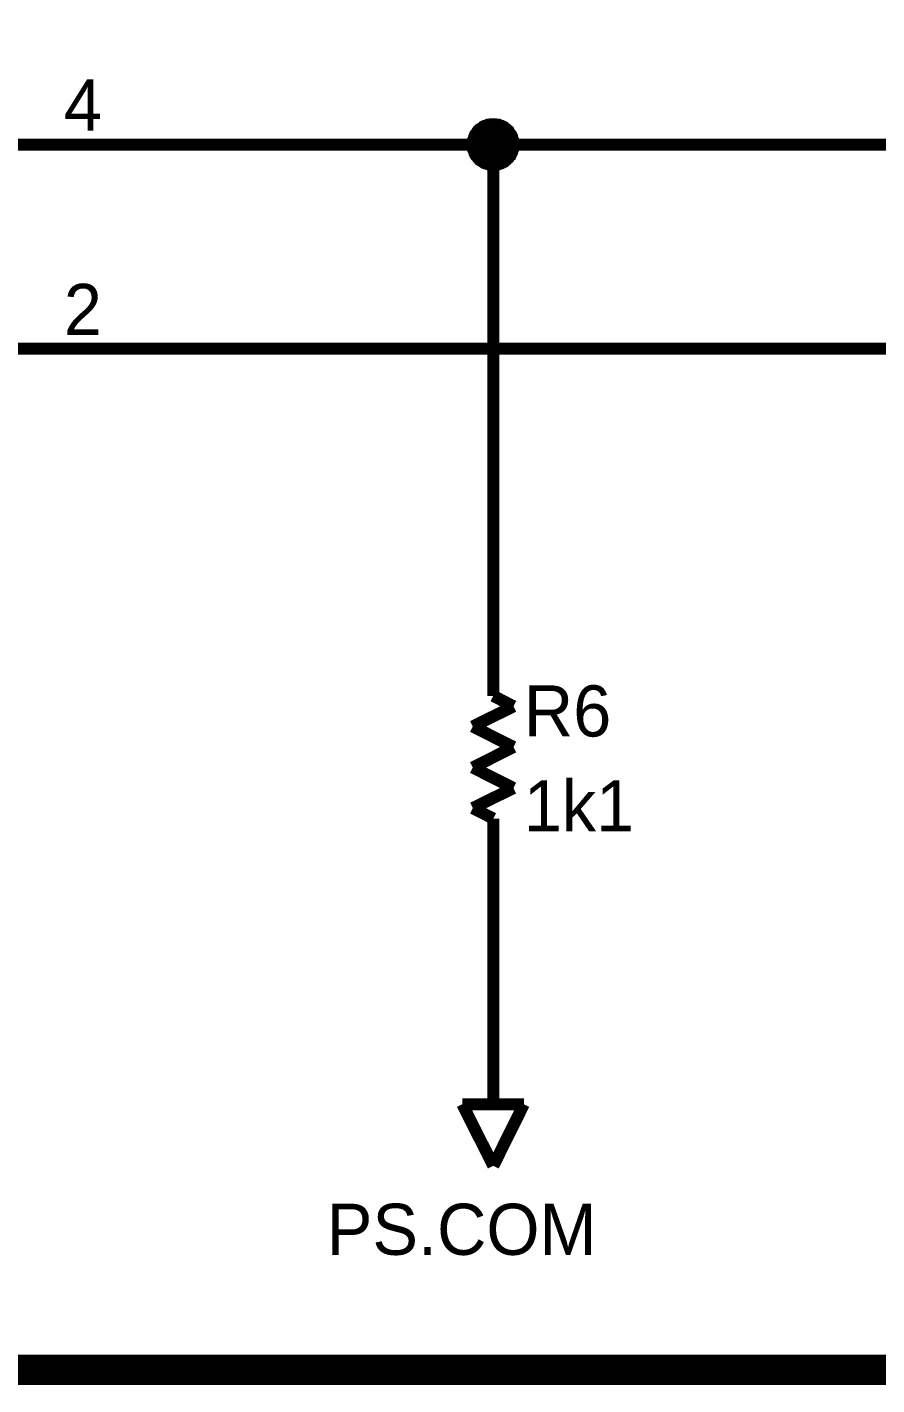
# Model space of a CAD drawing. Header units: inches. Extents: x 0 to 11, y 0 to 8.5.
# Drawn here: x 2.844 to 3.676, y 6.285 to 7.615 of the extents above; entities that cross this region are included whole.
import ezdxf

# ---------------------------------------------------------------- set-up
doc = ezdxf.new("R2010")
doc.units = ezdxf.units.IN
doc.header["$MEASUREMENT"] = 0
doc.layers.add('Sheet', color=255, linetype='Continuous')

msp = doc.modelspace()

# ---------------------------------------------------------------- linework, layer by layer
at = {"layer": 'Sheet', "const_width": 0.0295}
msp.add_lwpolyline([(0.6013, 7.8999), (5.6001, 7.8999), (5.6001, 6.2999), (0.6013, 6.2999), (0.6013, 7.8999)], close=True, dxfattribs=at)
at = {"layer": 'Sheet'}
for points, const_width in [([(3.2807, 7.4996), (3.2807, 7.5005), (3.2807, 7.5018), (3.2811, 7.5027), (3.2811, 7.5036), (3.2811, 7.5045), (3.2816, 7.5054), (3.282, 7.5068), (3.2825, 7.5076), (3.2825, 7.5085), (3.2829, 7.5094), (3.2834, 7.5099), (3.2843, 7.5108), (3.2847, 7.5117), (3.2852, 7.5126), (3.2861, 7.513), (3.2865, 7.5139), (3.2874, 7.5144), (3.2878, 7.5152), (3.2887, 7.5157), (3.2896, 7.5161), (3.2905, 7.517), (3.291, 7.5175), (3.2919, 7.5179), (3.2928, 7.5179), (3.2937, 7.5184), (3.295, 7.5188), (3.2959, 7.5193), (3.2968, 7.5193), (3.2977, 7.5193), (3.2986, 7.5197), (3.2999, 7.5197), (3.3008, 7.5197)], 0.0118), ([(3.2807, 7.4996), (3.2807, 7.5005), (3.2807, 7.5018), (3.2811, 7.5027), (3.2811, 7.5036), (3.2811, 7.5045), (3.2816, 7.5054), (3.282, 7.5068), (3.2825, 7.5076), (3.2825, 7.5085), (3.2829, 7.5094), (3.2834, 7.5099), (3.2843, 7.5108), (3.2847, 7.5117), (3.2852, 7.5126), (3.2861, 7.513), (3.2865, 7.5139), (3.2874, 7.5144), (3.2878, 7.5152), (3.2887, 7.5157), (3.2896, 7.5161), (3.2905, 7.517), (3.291, 7.5175), (3.2919, 7.5179), (3.2928, 7.5179), (3.2937, 7.5184), (3.295, 7.5188), (3.2959, 7.5193), (3.2968, 7.5193), (3.2977, 7.5193), (3.2986, 7.5197), (3.2999, 7.5197), (3.3008, 7.5197)], 0.0118), ([(3.2807, 7.4996), (3.2807, 7.5005), (3.2807, 7.5018), (3.2811, 7.5027), (3.2811, 7.5036), (3.2811, 7.5045), (3.2816, 7.5054), (3.282, 7.5068), (3.2825, 7.5076), (3.2825, 7.5085), (3.2829, 7.5094), (3.2834, 7.5099), (3.2843, 7.5108), (3.2847, 7.5117), (3.2852, 7.5126), (3.2861, 7.513), (3.2865, 7.5139), (3.2874, 7.5144), (3.2878, 7.5152), (3.2887, 7.5157), (3.2896, 7.5161), (3.2905, 7.517), (3.291, 7.5175), (3.2919, 7.5179), (3.2928, 7.5179), (3.2937, 7.5184), (3.295, 7.5188), (3.2959, 7.5193), (3.2968, 7.5193), (3.2977, 7.5193), (3.2986, 7.5197), (3.2999, 7.5197), (3.3008, 7.5197)], 0.0118), ([(3.2807, 7.4996), (3.2807, 7.5005), (3.2807, 7.5018), (3.2811, 7.5027), (3.2811, 7.5036), (3.2811, 7.5045), (3.2816, 7.5054), (3.282, 7.5068), (3.2825, 7.5076), (3.2825, 7.5085), (3.2829, 7.5094), (3.2834, 7.5099), (3.2843, 7.5108), (3.2847, 7.5117), (3.2852, 7.5126), (3.2861, 7.513), (3.2865, 7.5139), (3.2874, 7.5144), (3.2878, 7.5152), (3.2887, 7.5157), (3.2896, 7.5161), (3.2905, 7.517), (3.291, 7.5175), (3.2919, 7.5179), (3.2928, 7.5179), (3.2937, 7.5184), (3.295, 7.5188), (3.2959, 7.5193), (3.2968, 7.5193), (3.2977, 7.5193), (3.2986, 7.5197), (3.2999, 7.5197), (3.3008, 7.5197)], 0.0118), ([(3.3008, 7.5197), (3.3008, 7.5197)], 0.0118), ([(3.3008, 7.5197), (3.3017, 7.5197), (3.3026, 7.5197), (3.3039, 7.5193), (3.3048, 7.5193), (3.3057, 7.5193), (3.3066, 7.5188), (3.3075, 7.5184), (3.3084, 7.5179), (3.3093, 7.5179), (3.3102, 7.5175), (3.3111, 7.517), (3.3115, 7.5161), (3.3124, 7.5157), (3.3133, 7.5152), (3.3138, 7.5144), (3.3147, 7.5139), (3.3151, 7.513), (3.316, 7.5126), (3.3164, 7.5117), (3.3169, 7.5108), (3.3178, 7.5099), (3.3182, 7.5094), (3.3187, 7.5085), (3.3191, 7.5076), (3.3191, 7.5068), (3.3196, 7.5054), (3.32, 7.5045), (3.32, 7.5036), (3.32, 7.5027), (3.3205, 7.5018), (3.3205, 7.5005), (3.3205, 7.4996)], 0.0118), ([(3.3008, 7.5197), (3.3008, 7.5197)], 0.0118), ([(3.3008, 7.5197), (3.3017, 7.5197), (3.3026, 7.5197), (3.3039, 7.5193), (3.3048, 7.5193), (3.3057, 7.5193), (3.3066, 7.5188), (3.3075, 7.5184), (3.3084, 7.5179), (3.3093, 7.5179), (3.3102, 7.5175), (3.3111, 7.517), (3.3115, 7.5161), (3.3124, 7.5157), (3.3133, 7.5152), (3.3138, 7.5144), (3.3147, 7.5139), (3.3151, 7.513), (3.316, 7.5126), (3.3164, 7.5117), (3.3169, 7.5108), (3.3178, 7.5099), (3.3182, 7.5094), (3.3187, 7.5085), (3.3191, 7.5076), (3.3191, 7.5068), (3.3196, 7.5054), (3.32, 7.5045), (3.32, 7.5036), (3.32, 7.5027), (3.3205, 7.5018), (3.3205, 7.5005), (3.3205, 7.4996)], 0.0118), ([(3.3008, 7.5197), (3.3008, 7.5197)], 0.0118), ([(3.3008, 7.5197), (3.3017, 7.5197), (3.3026, 7.5197), (3.3039, 7.5193), (3.3048, 7.5193), (3.3057, 7.5193), (3.3066, 7.5188), (3.3075, 7.5184), (3.3084, 7.5179), (3.3093, 7.5179), (3.3102, 7.5175), (3.3111, 7.517), (3.3115, 7.5161), (3.3124, 7.5157), (3.3133, 7.5152), (3.3138, 7.5144), (3.3147, 7.5139), (3.3151, 7.513), (3.316, 7.5126), (3.3164, 7.5117), (3.3169, 7.5108), (3.3178, 7.5099), (3.3182, 7.5094), (3.3187, 7.5085), (3.3191, 7.5076), (3.3191, 7.5068), (3.3196, 7.5054), (3.32, 7.5045), (3.32, 7.5036), (3.32, 7.5027), (3.3205, 7.5018), (3.3205, 7.5005), (3.3205, 7.4996)], 0.0118), ([(3.3008, 7.5197), (3.3008, 7.5197)], 0.0118), ([(3.3008, 7.5197), (3.3017, 7.5197), (3.3026, 7.5197), (3.3039, 7.5193), (3.3048, 7.5193), (3.3057, 7.5193), (3.3066, 7.5188), (3.3075, 7.5184), (3.3084, 7.5179), (3.3093, 7.5179), (3.3102, 7.5175), (3.3111, 7.517), (3.3115, 7.5161), (3.3124, 7.5157), (3.3133, 7.5152), (3.3138, 7.5144), (3.3147, 7.5139), (3.3151, 7.513), (3.316, 7.5126), (3.3164, 7.5117), (3.3169, 7.5108), (3.3178, 7.5099), (3.3182, 7.5094), (3.3187, 7.5085), (3.3191, 7.5076), (3.3191, 7.5068), (3.3196, 7.5054), (3.32, 7.5045), (3.32, 7.5036), (3.32, 7.5027), (3.3205, 7.5018), (3.3205, 7.5005), (3.3205, 7.4996)], 0.0118), ([(3.2807, 7.4996), (3.2807, 7.5005), (3.2807, 7.5018), (3.2811, 7.5027), (3.2811, 7.5036), (3.2811, 7.5045), (3.2816, 7.5054), (3.282, 7.5068), (3.2825, 7.5076), (3.2825, 7.5085), (3.2829, 7.5094), (3.2834, 7.5099), (3.2843, 7.5108), (3.2847, 7.5117), (3.2852, 7.5126), (3.2861, 7.513), (3.2865, 7.5139), (3.2874, 7.5144), (3.2878, 7.5152), (3.2887, 7.5157), (3.2896, 7.5161), (3.2905, 7.517), (3.291, 7.5175), (3.2919, 7.5179), (3.2928, 7.5179), (3.2937, 7.5184), (3.295, 7.5188), (3.2959, 7.5193), (3.2968, 7.5193), (3.2977, 7.5193), (3.2986, 7.5197), (3.2999, 7.5197), (3.3008, 7.5197)], 0.0039), ([(3.2807, 7.4996), (3.2807, 7.5005), (3.2807, 7.5018), (3.2811, 7.5027), (3.2811, 7.5036), (3.2811, 7.5045), (3.2816, 7.5054), (3.282, 7.5068), (3.2825, 7.5076), (3.2825, 7.5085), (3.2829, 7.5094), (3.2834, 7.5099), (3.2843, 7.5108), (3.2847, 7.5117), (3.2852, 7.5126), (3.2861, 7.513), (3.2865, 7.5139), (3.2874, 7.5144), (3.2878, 7.5152), (3.2887, 7.5157), (3.2896, 7.5161), (3.2905, 7.517), (3.291, 7.5175), (3.2919, 7.5179), (3.2928, 7.5179), (3.2937, 7.5184), (3.295, 7.5188), (3.2959, 7.5193), (3.2968, 7.5193), (3.2977, 7.5193), (3.2986, 7.5197), (3.2999, 7.5197), (3.3008, 7.5197)], 0.0039), ([(3.2807, 7.4996), (3.2807, 7.5005), (3.2807, 7.5018), (3.2811, 7.5027), (3.2811, 7.5036), (3.2811, 7.5045), (3.2816, 7.5054), (3.282, 7.5068), (3.2825, 7.5076), (3.2825, 7.5085), (3.2829, 7.5094), (3.2834, 7.5099), (3.2843, 7.5108), (3.2847, 7.5117), (3.2852, 7.5126), (3.2861, 7.513), (3.2865, 7.5139), (3.2874, 7.5144), (3.2878, 7.5152), (3.2887, 7.5157), (3.2896, 7.5161), (3.2905, 7.517), (3.291, 7.5175), (3.2919, 7.5179), (3.2928, 7.5179), (3.2937, 7.5184), (3.295, 7.5188), (3.2959, 7.5193), (3.2968, 7.5193), (3.2977, 7.5193), (3.2986, 7.5197), (3.2999, 7.5197), (3.3008, 7.5197)], 0.0039), ([(3.2807, 7.4996), (3.2807, 7.5005), (3.2807, 7.5018), (3.2811, 7.5027), (3.2811, 7.5036), (3.2811, 7.5045), (3.2816, 7.5054), (3.282, 7.5068), (3.2825, 7.5076), (3.2825, 7.5085), (3.2829, 7.5094), (3.2834, 7.5099), (3.2843, 7.5108), (3.2847, 7.5117), (3.2852, 7.5126), (3.2861, 7.513), (3.2865, 7.5139), (3.2874, 7.5144), (3.2878, 7.5152), (3.2887, 7.5157), (3.2896, 7.5161), (3.2905, 7.517), (3.291, 7.5175), (3.2919, 7.5179), (3.2928, 7.5179), (3.2937, 7.5184), (3.295, 7.5188), (3.2959, 7.5193), (3.2968, 7.5193), (3.2977, 7.5193), (3.2986, 7.5197), (3.2999, 7.5197), (3.3008, 7.5197)], 0.0039), ([(3.3008, 7.5197), (3.3008, 7.5197)], 0.0039), ([(3.3008, 7.5197), (3.3017, 7.5197), (3.3026, 7.5197), (3.3039, 7.5193), (3.3048, 7.5193), (3.3057, 7.5193), (3.3066, 7.5188), (3.3075, 7.5184), (3.3084, 7.5179), (3.3093, 7.5179), (3.3102, 7.5175), (3.3111, 7.517), (3.3115, 7.5161), (3.3124, 7.5157), (3.3133, 7.5152), (3.3138, 7.5144), (3.3147, 7.5139), (3.3151, 7.513), (3.316, 7.5126), (3.3164, 7.5117), (3.3169, 7.5108), (3.3178, 7.5099), (3.3182, 7.5094), (3.3187, 7.5085), (3.3191, 7.5076), (3.3191, 7.5068), (3.3196, 7.5054), (3.32, 7.5045), (3.32, 7.5036), (3.32, 7.5027), (3.3205, 7.5018), (3.3205, 7.5005), (3.3205, 7.4996)], 0.0039), ([(3.3008, 7.5197), (3.3008, 7.5197)], 0.0039), ([(3.3008, 7.5197), (3.3017, 7.5197), (3.3026, 7.5197), (3.3039, 7.5193), (3.3048, 7.5193), (3.3057, 7.5193), (3.3066, 7.5188), (3.3075, 7.5184), (3.3084, 7.5179), (3.3093, 7.5179), (3.3102, 7.5175), (3.3111, 7.517), (3.3115, 7.5161), (3.3124, 7.5157), (3.3133, 7.5152), (3.3138, 7.5144), (3.3147, 7.5139), (3.3151, 7.513), (3.316, 7.5126), (3.3164, 7.5117), (3.3169, 7.5108), (3.3178, 7.5099), (3.3182, 7.5094), (3.3187, 7.5085), (3.3191, 7.5076), (3.3191, 7.5068), (3.3196, 7.5054), (3.32, 7.5045), (3.32, 7.5036), (3.32, 7.5027), (3.3205, 7.5018), (3.3205, 7.5005), (3.3205, 7.4996)], 0.0039), ([(3.3008, 7.5197), (3.3008, 7.5197)], 0.0039), ([(3.3008, 7.5197), (3.3017, 7.5197), (3.3026, 7.5197), (3.3039, 7.5193), (3.3048, 7.5193), (3.3057, 7.5193), (3.3066, 7.5188), (3.3075, 7.5184), (3.3084, 7.5179), (3.3093, 7.5179), (3.3102, 7.5175), (3.3111, 7.517), (3.3115, 7.5161), (3.3124, 7.5157), (3.3133, 7.5152), (3.3138, 7.5144), (3.3147, 7.5139), (3.3151, 7.513), (3.316, 7.5126), (3.3164, 7.5117), (3.3169, 7.5108), (3.3178, 7.5099), (3.3182, 7.5094), (3.3187, 7.5085), (3.3191, 7.5076), (3.3191, 7.5068), (3.3196, 7.5054), (3.32, 7.5045), (3.32, 7.5036), (3.32, 7.5027), (3.3205, 7.5018), (3.3205, 7.5005), (3.3205, 7.4996)], 0.0039), ([(3.3008, 7.5197), (3.3008, 7.5197)], 0.0039), ([(3.3008, 7.5197), (3.3017, 7.5197), (3.3026, 7.5197), (3.3039, 7.5193), (3.3048, 7.5193), (3.3057, 7.5193), (3.3066, 7.5188), (3.3075, 7.5184), (3.3084, 7.5179), (3.3093, 7.5179), (3.3102, 7.5175), (3.3111, 7.517), (3.3115, 7.5161), (3.3124, 7.5157), (3.3133, 7.5152), (3.3138, 7.5144), (3.3147, 7.5139), (3.3151, 7.513), (3.316, 7.5126), (3.3164, 7.5117), (3.3169, 7.5108), (3.3178, 7.5099), (3.3182, 7.5094), (3.3187, 7.5085), (3.3191, 7.5076), (3.3191, 7.5068), (3.3196, 7.5054), (3.32, 7.5045), (3.32, 7.5036), (3.32, 7.5027), (3.3205, 7.5018), (3.3205, 7.5005), (3.3205, 7.4996)], 0.0039), ([(2.8009, 7.4996), (3.0006, 7.4996)], 0.0118), ([(3.6006, 7.4996), (3.3008, 7.4996), (3.0006, 7.4996)], 0.0118), ([(3.3008, 7.4799), (3.2999, 7.4799), (3.2986, 7.4799), (3.2977, 7.4804), (3.2968, 7.4804), (3.2959, 7.4804), (3.295, 7.4808), (3.2937, 7.4813), (3.2928, 7.4813), (3.2919, 7.4817), (3.291, 7.4822), (3.2905, 7.4826), (3.2896, 7.4835), (3.2887, 7.484), (3.2878, 7.4844), (3.2874, 7.4853), (3.2865, 7.4858), (3.2861, 7.4866), (3.2852, 7.4871), (3.2847, 7.488), (3.2843, 7.4889), (3.2834, 7.4893), (3.2829, 7.4902), (3.2825, 7.4911), (3.2825, 7.492), (3.282, 7.4929), (3.2816, 7.4938), (3.2811, 7.4947), (3.2811, 7.4956), (3.2811, 7.4965), (3.2807, 7.4978), (3.2807, 7.4987), (3.2807, 7.4996)], 0.0118), ([(3.2807, 7.4996), (3.2807, 7.4996)], 0.0118), ([(3.3008, 7.4799), (3.2999, 7.4799), (3.2986, 7.4799), (3.2977, 7.4804), (3.2968, 7.4804), (3.2959, 7.4804), (3.295, 7.4808), (3.2937, 7.4813), (3.2928, 7.4813), (3.2919, 7.4817), (3.291, 7.4822), (3.2905, 7.4826), (3.2896, 7.4835), (3.2887, 7.484), (3.2878, 7.4844), (3.2874, 7.4853), (3.2865, 7.4858), (3.2861, 7.4866), (3.2852, 7.4871), (3.2847, 7.488), (3.2843, 7.4889), (3.2834, 7.4893), (3.2829, 7.4902), (3.2825, 7.4911), (3.2825, 7.492), (3.282, 7.4929), (3.2816, 7.4938), (3.2811, 7.4947), (3.2811, 7.4956), (3.2811, 7.4965), (3.2807, 7.4978), (3.2807, 7.4987), (3.2807, 7.4996)], 0.0118), ([(3.2807, 7.4996), (3.2807, 7.4996)], 0.0118), ([(3.3008, 7.4799), (3.2999, 7.4799), (3.2986, 7.4799), (3.2977, 7.4804), (3.2968, 7.4804), (3.2959, 7.4804), (3.295, 7.4808), (3.2937, 7.4813), (3.2928, 7.4813), (3.2919, 7.4817), (3.291, 7.4822), (3.2905, 7.4826), (3.2896, 7.4835), (3.2887, 7.484), (3.2878, 7.4844), (3.2874, 7.4853), (3.2865, 7.4858), (3.2861, 7.4866), (3.2852, 7.4871), (3.2847, 7.488), (3.2843, 7.4889), (3.2834, 7.4893), (3.2829, 7.4902), (3.2825, 7.4911), (3.2825, 7.492), (3.282, 7.4929), (3.2816, 7.4938), (3.2811, 7.4947), (3.2811, 7.4956), (3.2811, 7.4965), (3.2807, 7.4978), (3.2807, 7.4987), (3.2807, 7.4996)], 0.0118), ([(3.2807, 7.4996), (3.2807, 7.4996)], 0.0118), ([(3.3008, 7.4799), (3.2999, 7.4799), (3.2986, 7.4799), (3.2977, 7.4804), (3.2968, 7.4804), (3.2959, 7.4804), (3.295, 7.4808), (3.2937, 7.4813), (3.2928, 7.4813), (3.2919, 7.4817), (3.291, 7.4822), (3.2905, 7.4826), (3.2896, 7.4835), (3.2887, 7.484), (3.2878, 7.4844), (3.2874, 7.4853), (3.2865, 7.4858), (3.2861, 7.4866), (3.2852, 7.4871), (3.2847, 7.488), (3.2843, 7.4889), (3.2834, 7.4893), (3.2829, 7.4902), (3.2825, 7.4911), (3.2825, 7.492), (3.282, 7.4929), (3.2816, 7.4938), (3.2811, 7.4947), (3.2811, 7.4956), (3.2811, 7.4965), (3.2807, 7.4978), (3.2807, 7.4987), (3.2807, 7.4996)], 0.0118), ([(3.2807, 7.4996), (3.2807, 7.4996)], 0.0118), ([(3.3008, 7.4799), (3.2999, 7.4799), (3.2986, 7.4799), (3.2977, 7.4804), (3.2968, 7.4804), (3.2959, 7.4804), (3.295, 7.4808), (3.2937, 7.4813), (3.2928, 7.4813), (3.2919, 7.4817), (3.291, 7.4822), (3.2905, 7.4826), (3.2896, 7.4835), (3.2887, 7.484), (3.2878, 7.4844), (3.2874, 7.4853), (3.2865, 7.4858), (3.2861, 7.4866), (3.2852, 7.4871), (3.2847, 7.488), (3.2843, 7.4889), (3.2834, 7.4893), (3.2829, 7.4902), (3.2825, 7.4911), (3.2825, 7.492), (3.282, 7.4929), (3.2816, 7.4938), (3.2811, 7.4947), (3.2811, 7.4956), (3.2811, 7.4965), (3.2807, 7.4978), (3.2807, 7.4987), (3.2807, 7.4996)], 0.0039), ([(3.2807, 7.4996), (3.2807, 7.4996)], 0.0039), ([(3.3008, 7.4799), (3.2999, 7.4799), (3.2986, 7.4799), (3.2977, 7.4804), (3.2968, 7.4804), (3.2959, 7.4804), (3.295, 7.4808), (3.2937, 7.4813), (3.2928, 7.4813), (3.2919, 7.4817), (3.291, 7.4822), (3.2905, 7.4826), (3.2896, 7.4835), (3.2887, 7.484), (3.2878, 7.4844), (3.2874, 7.4853), (3.2865, 7.4858), (3.2861, 7.4866), (3.2852, 7.4871), (3.2847, 7.488), (3.2843, 7.4889), (3.2834, 7.4893), (3.2829, 7.4902), (3.2825, 7.4911), (3.2825, 7.492), (3.282, 7.4929), (3.2816, 7.4938), (3.2811, 7.4947), (3.2811, 7.4956), (3.2811, 7.4965), (3.2807, 7.4978), (3.2807, 7.4987), (3.2807, 7.4996)], 0.0039), ([(3.2807, 7.4996), (3.2807, 7.4996)], 0.0039), ([(3.3008, 7.4799), (3.2999, 7.4799), (3.2986, 7.4799), (3.2977, 7.4804), (3.2968, 7.4804), (3.2959, 7.4804), (3.295, 7.4808), (3.2937, 7.4813), (3.2928, 7.4813), (3.2919, 7.4817), (3.291, 7.4822), (3.2905, 7.4826), (3.2896, 7.4835), (3.2887, 7.484), (3.2878, 7.4844), (3.2874, 7.4853), (3.2865, 7.4858), (3.2861, 7.4866), (3.2852, 7.4871), (3.2847, 7.488), (3.2843, 7.4889), (3.2834, 7.4893), (3.2829, 7.4902), (3.2825, 7.4911), (3.2825, 7.492), (3.282, 7.4929), (3.2816, 7.4938), (3.2811, 7.4947), (3.2811, 7.4956), (3.2811, 7.4965), (3.2807, 7.4978), (3.2807, 7.4987), (3.2807, 7.4996)], 0.0039), ([(3.2807, 7.4996), (3.2807, 7.4996)], 0.0039), ([(3.3008, 7.4799), (3.2999, 7.4799), (3.2986, 7.4799), (3.2977, 7.4804), (3.2968, 7.4804), (3.2959, 7.4804), (3.295, 7.4808), (3.2937, 7.4813), (3.2928, 7.4813), (3.2919, 7.4817), (3.291, 7.4822), (3.2905, 7.4826), (3.2896, 7.4835), (3.2887, 7.484), (3.2878, 7.4844), (3.2874, 7.4853), (3.2865, 7.4858), (3.2861, 7.4866), (3.2852, 7.4871), (3.2847, 7.488), (3.2843, 7.4889), (3.2834, 7.4893), (3.2829, 7.4902), (3.2825, 7.4911), (3.2825, 7.492), (3.282, 7.4929), (3.2816, 7.4938), (3.2811, 7.4947), (3.2811, 7.4956), (3.2811, 7.4965), (3.2807, 7.4978), (3.2807, 7.4987), (3.2807, 7.4996)], 0.0039), ([(3.2807, 7.4996), (3.2807, 7.4996)], 0.0039), ([(3.3008, 7.0997), (3.3008, 7.4996)], 0.0118), ([(3.3205, 7.4996), (3.3205, 7.4987), (3.3205, 7.4978), (3.32, 7.4965), (3.32, 7.4956), (3.32, 7.4947), (3.3196, 7.4938), (3.3191, 7.4929), (3.3191, 7.492), (3.3187, 7.4911), (3.3182, 7.4902), (3.3178, 7.4893), (3.3169, 7.4889), (3.3164, 7.488), (3.316, 7.4871), (3.3151, 7.4866), (3.3147, 7.4858), (3.3138, 7.4853), (3.3133, 7.4844), (3.3124, 7.484), (3.3115, 7.4835), (3.3111, 7.4826), (3.3102, 7.4822), (3.3093, 7.4817), (3.3084, 7.4813), (3.3075, 7.4813), (3.3066, 7.4808), (3.3057, 7.4804), (3.3048, 7.4804), (3.3039, 7.4804), (3.3026, 7.4799), (3.3017, 7.4799), (3.3008, 7.4799)], 0.0118), ([(3.3205, 7.4996), (3.3205, 7.4987), (3.3205, 7.4978), (3.32, 7.4965), (3.32, 7.4956), (3.32, 7.4947), (3.3196, 7.4938), (3.3191, 7.4929), (3.3191, 7.492), (3.3187, 7.4911), (3.3182, 7.4902), (3.3178, 7.4893), (3.3169, 7.4889), (3.3164, 7.488), (3.316, 7.4871), (3.3151, 7.4866), (3.3147, 7.4858), (3.3138, 7.4853), (3.3133, 7.4844), (3.3124, 7.484), (3.3115, 7.4835), (3.3111, 7.4826), (3.3102, 7.4822), (3.3093, 7.4817), (3.3084, 7.4813), (3.3075, 7.4813), (3.3066, 7.4808), (3.3057, 7.4804), (3.3048, 7.4804), (3.3039, 7.4804), (3.3026, 7.4799), (3.3017, 7.4799), (3.3008, 7.4799)], 0.0118), ([(3.3205, 7.4996), (3.3205, 7.4987), (3.3205, 7.4978), (3.32, 7.4965), (3.32, 7.4956), (3.32, 7.4947), (3.3196, 7.4938), (3.3191, 7.4929), (3.3191, 7.492), (3.3187, 7.4911), (3.3182, 7.4902), (3.3178, 7.4893), (3.3169, 7.4889), (3.3164, 7.488), (3.316, 7.4871), (3.3151, 7.4866), (3.3147, 7.4858), (3.3138, 7.4853), (3.3133, 7.4844), (3.3124, 7.484), (3.3115, 7.4835), (3.3111, 7.4826), (3.3102, 7.4822), (3.3093, 7.4817), (3.3084, 7.4813), (3.3075, 7.4813), (3.3066, 7.4808), (3.3057, 7.4804), (3.3048, 7.4804), (3.3039, 7.4804), (3.3026, 7.4799), (3.3017, 7.4799), (3.3008, 7.4799)], 0.0118), ([(3.3205, 7.4996), (3.3205, 7.4987), (3.3205, 7.4978), (3.32, 7.4965), (3.32, 7.4956), (3.32, 7.4947), (3.3196, 7.4938), (3.3191, 7.4929), (3.3191, 7.492), (3.3187, 7.4911), (3.3182, 7.4902), (3.3178, 7.4893), (3.3169, 7.4889), (3.3164, 7.488), (3.316, 7.4871), (3.3151, 7.4866), (3.3147, 7.4858), (3.3138, 7.4853), (3.3133, 7.4844), (3.3124, 7.484), (3.3115, 7.4835), (3.3111, 7.4826), (3.3102, 7.4822), (3.3093, 7.4817), (3.3084, 7.4813), (3.3075, 7.4813), (3.3066, 7.4808), (3.3057, 7.4804), (3.3048, 7.4804), (3.3039, 7.4804), (3.3026, 7.4799), (3.3017, 7.4799), (3.3008, 7.4799)], 0.0118), ([(3.3205, 7.4996), (3.3205, 7.4987), (3.3205, 7.4978), (3.32, 7.4965), (3.32, 7.4956), (3.32, 7.4947), (3.3196, 7.4938), (3.3191, 7.4929), (3.3191, 7.492), (3.3187, 7.4911), (3.3182, 7.4902), (3.3178, 7.4893), (3.3169, 7.4889), (3.3164, 7.488), (3.316, 7.4871), (3.3151, 7.4866), (3.3147, 7.4858), (3.3138, 7.4853), (3.3133, 7.4844), (3.3124, 7.484), (3.3115, 7.4835), (3.3111, 7.4826), (3.3102, 7.4822), (3.3093, 7.4817), (3.3084, 7.4813), (3.3075, 7.4813), (3.3066, 7.4808), (3.3057, 7.4804), (3.3048, 7.4804), (3.3039, 7.4804), (3.3026, 7.4799), (3.3017, 7.4799), (3.3008, 7.4799)], 0.0039), ([(3.3205, 7.4996), (3.3205, 7.4987), (3.3205, 7.4978), (3.32, 7.4965), (3.32, 7.4956), (3.32, 7.4947), (3.3196, 7.4938), (3.3191, 7.4929), (3.3191, 7.492), (3.3187, 7.4911), (3.3182, 7.4902), (3.3178, 7.4893), (3.3169, 7.4889), (3.3164, 7.488), (3.316, 7.4871), (3.3151, 7.4866), (3.3147, 7.4858), (3.3138, 7.4853), (3.3133, 7.4844), (3.3124, 7.484), (3.3115, 7.4835), (3.3111, 7.4826), (3.3102, 7.4822), (3.3093, 7.4817), (3.3084, 7.4813), (3.3075, 7.4813), (3.3066, 7.4808), (3.3057, 7.4804), (3.3048, 7.4804), (3.3039, 7.4804), (3.3026, 7.4799), (3.3017, 7.4799), (3.3008, 7.4799)], 0.0039), ([(3.3205, 7.4996), (3.3205, 7.4987), (3.3205, 7.4978), (3.32, 7.4965), (3.32, 7.4956), (3.32, 7.4947), (3.3196, 7.4938), (3.3191, 7.4929), (3.3191, 7.492), (3.3187, 7.4911), (3.3182, 7.4902), (3.3178, 7.4893), (3.3169, 7.4889), (3.3164, 7.488), (3.316, 7.4871), (3.3151, 7.4866), (3.3147, 7.4858), (3.3138, 7.4853), (3.3133, 7.4844), (3.3124, 7.484), (3.3115, 7.4835), (3.3111, 7.4826), (3.3102, 7.4822), (3.3093, 7.4817), (3.3084, 7.4813), (3.3075, 7.4813), (3.3066, 7.4808), (3.3057, 7.4804), (3.3048, 7.4804), (3.3039, 7.4804), (3.3026, 7.4799), (3.3017, 7.4799), (3.3008, 7.4799)], 0.0039), ([(3.3205, 7.4996), (3.3205, 7.4987), (3.3205, 7.4978), (3.32, 7.4965), (3.32, 7.4956), (3.32, 7.4947), (3.3196, 7.4938), (3.3191, 7.4929), (3.3191, 7.492), (3.3187, 7.4911), (3.3182, 7.4902), (3.3178, 7.4893), (3.3169, 7.4889), (3.3164, 7.488), (3.316, 7.4871), (3.3151, 7.4866), (3.3147, 7.4858), (3.3138, 7.4853), (3.3133, 7.4844), (3.3124, 7.484), (3.3115, 7.4835), (3.3111, 7.4826), (3.3102, 7.4822), (3.3093, 7.4817), (3.3084, 7.4813), (3.3075, 7.4813), (3.3066, 7.4808), (3.3057, 7.4804), (3.3048, 7.4804), (3.3039, 7.4804), (3.3026, 7.4799), (3.3017, 7.4799), (3.3008, 7.4799)], 0.0039), ([(3.3205, 7.4996), (3.3205, 7.4996), (3.3205, 7.4996), (3.3205, 7.4996), (3.3205, 7.4996), (3.3205, 7.4996), (3.3205, 7.4996), (3.3205, 7.4996), (3.3205, 7.4996), (3.3205, 7.4996), (3.3205, 7.4996), (3.3205, 7.4996), (3.3205, 7.4996), (3.3205, 7.4996), (3.3205, 7.4996), (3.3205, 7.4996), (3.3205, 7.4996), (3.3205, 7.4996), (3.3205, 7.4996), (3.3205, 7.4996), (3.3205, 7.4996), (3.3205, 7.4996), (3.3205, 7.4996), (3.3205, 7.4996), (3.3205, 7.4996), (3.3205, 7.4996), (3.3205, 7.4996), (3.3205, 7.4996), (3.3205, 7.4996), (3.3205, 7.4996), (3.3205, 7.4996), (3.3205, 7.4996), (3.3205, 7.4996)], 0.0118), ([(3.3205, 7.4996), (3.3205, 7.4996)], 0.0118), ([(3.3205, 7.4996), (3.3205, 7.4996), (3.3205, 7.4996), (3.3205, 7.4996), (3.3205, 7.4996), (3.3205, 7.4996), (3.3205, 7.4996), (3.3205, 7.4996), (3.3205, 7.4996), (3.3205, 7.4996), (3.3205, 7.4996), (3.3205, 7.4996), (3.3205, 7.4996), (3.3205, 7.4996), (3.3205, 7.4996), (3.3205, 7.4996), (3.3205, 7.4996), (3.3205, 7.4996), (3.3205, 7.4996), (3.3205, 7.4996), (3.3205, 7.4996), (3.3205, 7.4996), (3.3205, 7.4996), (3.3205, 7.4996), (3.3205, 7.4996), (3.3205, 7.4996), (3.3205, 7.4996), (3.3205, 7.4996), (3.3205, 7.4996), (3.3205, 7.4996), (3.3205, 7.4996), (3.3205, 7.4996), (3.3205, 7.4996)], 0.0118), ([(3.3205, 7.4996), (3.3205, 7.4996)], 0.0118), ([(3.3205, 7.4996), (3.3205, 7.4996), (3.3205, 7.4996), (3.3205, 7.4996), (3.3205, 7.4996), (3.3205, 7.4996), (3.3205, 7.4996), (3.3205, 7.4996), (3.3205, 7.4996), (3.3205, 7.4996), (3.3205, 7.4996), (3.3205, 7.4996), (3.3205, 7.4996), (3.3205, 7.4996), (3.3205, 7.4996), (3.3205, 7.4996), (3.3205, 7.4996), (3.3205, 7.4996), (3.3205, 7.4996), (3.3205, 7.4996), (3.3205, 7.4996), (3.3205, 7.4996), (3.3205, 7.4996), (3.3205, 7.4996), (3.3205, 7.4996), (3.3205, 7.4996), (3.3205, 7.4996), (3.3205, 7.4996), (3.3205, 7.4996), (3.3205, 7.4996), (3.3205, 7.4996), (3.3205, 7.4996), (3.3205, 7.4996)], 0.0118), ([(3.3205, 7.4996), (3.3205, 7.4996)], 0.0118), ([(3.3205, 7.4996), (3.3205, 7.4996), (3.3205, 7.4996), (3.3205, 7.4996), (3.3205, 7.4996), (3.3205, 7.4996), (3.3205, 7.4996), (3.3205, 7.4996), (3.3205, 7.4996), (3.3205, 7.4996), (3.3205, 7.4996), (3.3205, 7.4996), (3.3205, 7.4996), (3.3205, 7.4996), (3.3205, 7.4996), (3.3205, 7.4996), (3.3205, 7.4996), (3.3205, 7.4996), (3.3205, 7.4996), (3.3205, 7.4996), (3.3205, 7.4996), (3.3205, 7.4996), (3.3205, 7.4996), (3.3205, 7.4996), (3.3205, 7.4996), (3.3205, 7.4996), (3.3205, 7.4996), (3.3205, 7.4996), (3.3205, 7.4996), (3.3205, 7.4996), (3.3205, 7.4996), (3.3205, 7.4996), (3.3205, 7.4996)], 0.0118), ([(3.3205, 7.4996), (3.3205, 7.4996)], 0.0118), ([(3.3205, 7.4996), (3.3205, 7.4996), (3.3205, 7.4996), (3.3205, 7.4996), (3.3205, 7.4996), (3.3205, 7.4996), (3.3205, 7.4996), (3.3205, 7.4996), (3.3205, 7.4996), (3.3205, 7.4996), (3.3205, 7.4996), (3.3205, 7.4996), (3.3205, 7.4996), (3.3205, 7.4996), (3.3205, 7.4996), (3.3205, 7.4996), (3.3205, 7.4996), (3.3205, 7.4996), (3.3205, 7.4996), (3.3205, 7.4996), (3.3205, 7.4996), (3.3205, 7.4996), (3.3205, 7.4996), (3.3205, 7.4996), (3.3205, 7.4996), (3.3205, 7.4996), (3.3205, 7.4996), (3.3205, 7.4996), (3.3205, 7.4996), (3.3205, 7.4996), (3.3205, 7.4996), (3.3205, 7.4996), (3.3205, 7.4996)], 0.0039), ([(3.3205, 7.4996), (3.3205, 7.4996)], 0.0039), ([(3.3205, 7.4996), (3.3205, 7.4996), (3.3205, 7.4996), (3.3205, 7.4996), (3.3205, 7.4996), (3.3205, 7.4996), (3.3205, 7.4996), (3.3205, 7.4996), (3.3205, 7.4996), (3.3205, 7.4996), (3.3205, 7.4996), (3.3205, 7.4996), (3.3205, 7.4996), (3.3205, 7.4996), (3.3205, 7.4996), (3.3205, 7.4996), (3.3205, 7.4996), (3.3205, 7.4996), (3.3205, 7.4996), (3.3205, 7.4996), (3.3205, 7.4996), (3.3205, 7.4996), (3.3205, 7.4996), (3.3205, 7.4996), (3.3205, 7.4996), (3.3205, 7.4996), (3.3205, 7.4996), (3.3205, 7.4996), (3.3205, 7.4996), (3.3205, 7.4996), (3.3205, 7.4996), (3.3205, 7.4996), (3.3205, 7.4996)], 0.0039), ([(3.3205, 7.4996), (3.3205, 7.4996)], 0.0039), ([(3.3205, 7.4996), (3.3205, 7.4996), (3.3205, 7.4996), (3.3205, 7.4996), (3.3205, 7.4996), (3.3205, 7.4996), (3.3205, 7.4996), (3.3205, 7.4996), (3.3205, 7.4996), (3.3205, 7.4996), (3.3205, 7.4996), (3.3205, 7.4996), (3.3205, 7.4996), (3.3205, 7.4996), (3.3205, 7.4996), (3.3205, 7.4996), (3.3205, 7.4996), (3.3205, 7.4996), (3.3205, 7.4996), (3.3205, 7.4996), (3.3205, 7.4996), (3.3205, 7.4996), (3.3205, 7.4996), (3.3205, 7.4996), (3.3205, 7.4996), (3.3205, 7.4996), (3.3205, 7.4996), (3.3205, 7.4996), (3.3205, 7.4996), (3.3205, 7.4996), (3.3205, 7.4996), (3.3205, 7.4996), (3.3205, 7.4996)], 0.0039), ([(3.3205, 7.4996), (3.3205, 7.4996)], 0.0039), ([(3.3205, 7.4996), (3.3205, 7.4996), (3.3205, 7.4996), (3.3205, 7.4996), (3.3205, 7.4996), (3.3205, 7.4996), (3.3205, 7.4996), (3.3205, 7.4996), (3.3205, 7.4996), (3.3205, 7.4996), (3.3205, 7.4996), (3.3205, 7.4996), (3.3205, 7.4996), (3.3205, 7.4996), (3.3205, 7.4996), (3.3205, 7.4996), (3.3205, 7.4996), (3.3205, 7.4996), (3.3205, 7.4996), (3.3205, 7.4996), (3.3205, 7.4996), (3.3205, 7.4996), (3.3205, 7.4996), (3.3205, 7.4996), (3.3205, 7.4996), (3.3205, 7.4996), (3.3205, 7.4996), (3.3205, 7.4996), (3.3205, 7.4996), (3.3205, 7.4996), (3.3205, 7.4996), (3.3205, 7.4996), (3.3205, 7.4996)], 0.0039), ([(3.3205, 7.4996), (3.3205, 7.4996)], 0.0039), ([(3.7006, 7.4996), (3.6006, 7.4996)], 0.0118), ([(2.8009, 7.2999), (3.0006, 7.2999)], 0.0118), ([(3.9003, 7.1998), (3.9003, 7.2999), (3.0006, 7.2999)], 0.0118), ([(3.3008, 6.9996), (3.3008, 7.0997)], 0.0118), ([(3.3008, 6.9996), (3.3008, 6.9599)], 0.0118), ([(3.3205, 6.9496), (3.2807, 6.9299)], 0.0118), ([(3.3008, 6.9599), (3.3205, 6.9496)], 0.0118), ([(3.2807, 6.9299), (3.3205, 6.9098)], 0.0118), ([(3.3205, 6.9098), (3.2807, 6.8897)], 0.0118), ([(3.2807, 6.8897), (3.3205, 6.8696)], 0.0118), ([(3.3205, 6.8696), (3.2807, 6.85)], 0.0118), ([(3.2807, 6.85), (3.3008, 6.8397)], 0.0118), ([(3.3008, 6.8397), (3.3008, 6.7999)], 0.0118), ([(3.3008, 6.7999), (3.3008, 6.6998)], 0.0118), ([(3.3008, 6.6998), (3.3008, 6.5997)], 0.0118), ([(3.3008, 6.5997), (3.3008, 6.56)], 0.0118), ([(3.3008, 6.4997), (3.2704, 6.56)], 0.0118), ([(3.2704, 6.56), (3.3307, 6.56)], 0.0118), ([(3.3008, 6.4997), (3.3307, 6.56)], 0.0118)]:
    msp.add_lwpolyline(points, dxfattribs=dict(at, const_width=const_width))
at = {"layer": 'Sheet', "const_width": 0.02}
msp.add_lwpolyline([(3.29, 7.5, 1), (3.31, 7.5, 1)], format="xyb", close=True, dxfattribs=at)

# ---------------------------------------------------------------- texts
at = {"layer": 'Sheet'}
for s, height, p in [('4', 0.05, (2.8804, 7.5135)), ('2', 0.05, (2.8804, 7.3133)), ('R6', 0.05004, (3.3307, 6.9201)), ('1k1', 0.05004, (3.3307, 6.8272)), ('PS.COM', 0.05004, (3.1378, 6.4125))]:
    msp.add_text(s, height=height, dxfattribs=at).set_placement(p)

doc.saveas('drawing.dxf')
